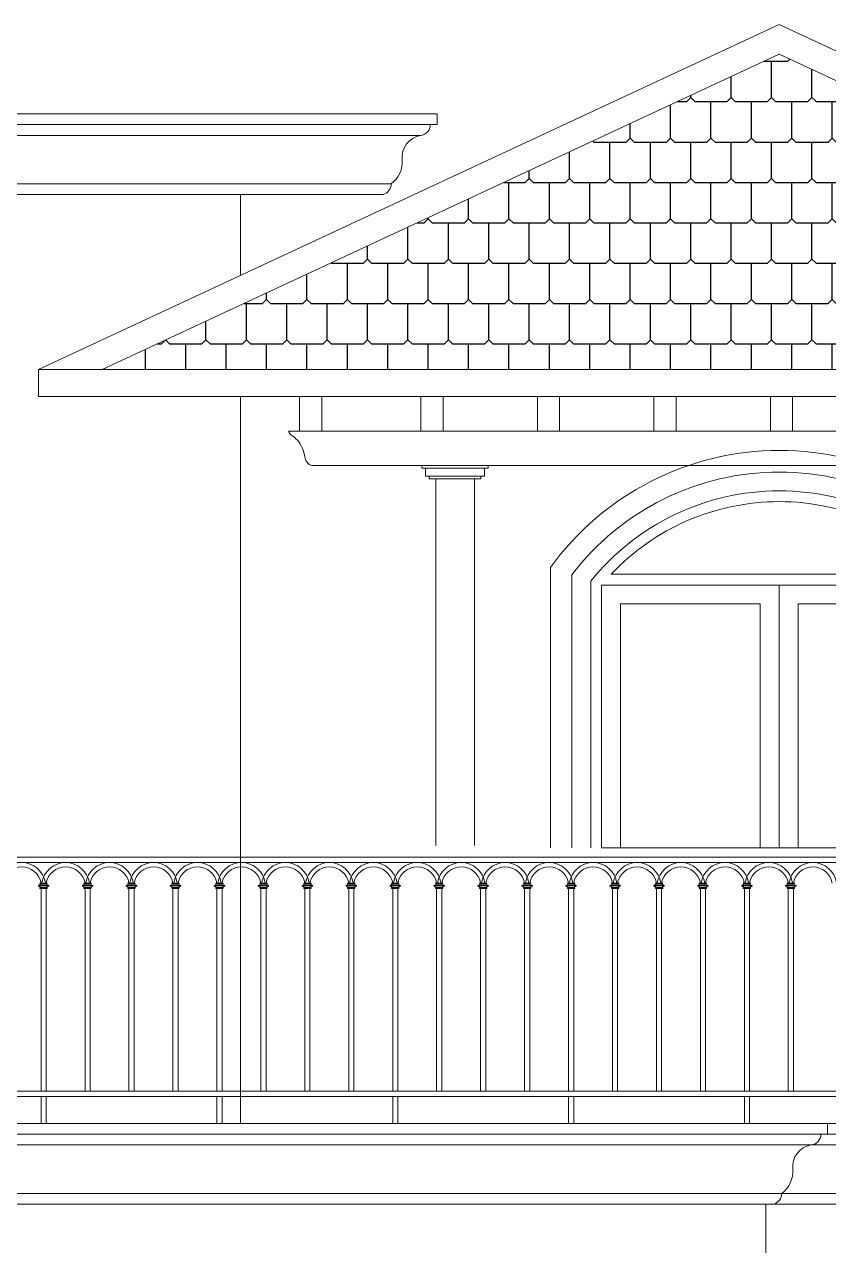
# Model space of a CAD drawing. Header units: millimetres. Extents: x -127141 to 682685, y -1234500 to 49778.
# Drawn here: x 442551 to 445537, y -269543 to -265007 of the extents above; entities that cross this region are included whole.
import ezdxf

# ---------------------------------------------------------------- set-up
doc = ezdxf.new("R2010")
doc.units = ezdxf.units.MM
doc.header["$MEASUREMENT"] = 0
for name, color, linetype, lineweight in [('-DOOR', 137, 'Continuous', 9), ('-HATCH', 8, 'Continuous', 5), ('-LINE1', 7, 'Continuous', 18)]:
    doc.layers.add(name, color=color, linetype=linetype, lineweight=lineweight)
doc.layers.add('13. NET HATCH', color=251, linetype='Continuous')

# ---------------------------------------------------------------- blocks, each defined once
blk = doc.blocks.new('A$C3c667b45')
for p, q in [((6558.1, 988.8), (9.8, 988.8)), ((6558.1, 968.8), (9.8, 968.8)), ((1795.2, 884), (1803.4, 889)), ((1795.2, 882), (1795.2, 884)), ((1805, 884), (1795.2, 884)), ((1803.4, 877), (1795.2, 882)), ((1805, 882), (1795.2, 882)), ((1801, 891), (1801, 893)), ((1805, 893), (1801, 893)), ((1803.4, 891), (1801, 891)), ((1801, 873), (1801, 875)), ((1803.4, 875), (1801, 875)), ((1805, 873), (1801, 873)), ((1803.4, 889), (1803.4, 891)), ((1805, 891), (1803.4, 891)), ((1825.8, 889), (1803.4, 889)), ((1803.4, 875), (1803.4, 877)), ((1825.8, 877), (1803.4, 877)), ((1805, 875), (1803.4, 875)), ((1824.2, 893), (1805, 893)), ((1805, 891), (1824.2, 891)), ((1805, 884), (1805, 882)), ((1824.2, 884), (1805, 884)), ((1824.2, 882), (1805, 882)), ((1805, 875), (1824.2, 875)), ((1805, 873), (1805, 120)), ((1824.2, 873), (1805, 873)), ((1828.2, 893), (1824.2, 893)), ((1825.8, 891), (1824.2, 891)), ((1824.2, 882), (1824.2, 884)), ((1824.2, 884), (1834.1, 884)), ((1824.2, 882), (1834.1, 882)), ((1825.8, 875), (1824.2, 875)), ((1824.2, 120), (1824.2, 873)), ((1828.2, 873), (1824.2, 873)), ((1825.8, 891), (1825.8, 889)), ((1828.2, 891), (1825.8, 891)), ((1825.8, 889), (1834.1, 884)), ((1834.1, 882), (1825.8, 877)), ((1825.8, 877), (1825.8, 875)), ((1828.2, 875), (1825.8, 875)), ((1828.2, 893), (1828.2, 891)), ((1828.2, 875), (1828.2, 873)), ((1834.1, 884), (1834.1, 882)), ((1958.4, 884), (1966.6, 889)), ((1958.4, 882), (1958.4, 884)), ((1968.2, 884), (1958.4, 884)), ((1966.6, 877), (1958.4, 882)), ((1968.2, 882), (1958.4, 882)), ((1964.2, 891), (1964.2, 893)), ((1968.2, 893), (1964.2, 893)), ((1966.6, 891), (1964.2, 891)), ((1964.2, 873), (1964.2, 875)), ((1966.6, 875), (1964.2, 875)), ((1968.2, 873), (1964.2, 873)), ((1966.6, 889), (1966.6, 891)), ((1968.2, 891), (1966.6, 891)), ((1989, 889), (1966.6, 889)), ((1966.6, 875), (1966.6, 877)), ((1989, 877), (1966.6, 877)), ((1968.2, 875), (1966.6, 875)), ((1987.4, 893), (1968.2, 893)), ((1968.2, 891), (1987.4, 891)), ((1968.2, 884), (1968.2, 882)), ((1987.4, 884), (1968.2, 884)), ((1987.4, 882), (1968.2, 882)), ((1968.2, 875), (1987.4, 875)), ((1968.2, 873), (1968.2, 120)), ((1987.4, 873), (1968.2, 873)), ((1991.4, 893), (1987.4, 893)), ((1989, 891), (1987.4, 891)), ((1987.4, 882), (1987.4, 884)), ((1987.4, 884), (1997.3, 884)), ((1987.4, 882), (1997.3, 882)), ((1989, 875), (1987.4, 875)), ((1987.4, 120), (1987.4, 873)), ((1991.4, 873), (1987.4, 873)), ((1989, 891), (1989, 889)), ((1991.4, 891), (1989, 891)), ((1989, 889), (1997.3, 884)), ((1997.3, 882), (1989, 877)), ((1989, 877), (1989, 875)), ((1991.4, 875), (1989, 875)), ((1991.4, 893), (1991.4, 891)), ((1991.4, 875), (1991.4, 873)), ((1997.3, 884), (1997.3, 882)), ((2121.6, 884), (2129.8, 889)), ((2121.6, 882), (2121.6, 884)), ((2131.4, 884), (2121.6, 884)), ((2129.8, 877), (2121.6, 882)), ((2131.4, 882), (2121.6, 882)), ((2127.4, 891), (2127.4, 893)), ((2131.4, 893), (2127.4, 893)), ((2129.8, 891), (2127.4, 891)), ((2127.4, 873), (2127.4, 875)), ((2129.8, 875), (2127.4, 875)), ((2131.4, 873), (2127.4, 873)), ((2129.8, 889), (2129.8, 891)), ((2131.4, 891), (2129.8, 891)), ((2152.2, 889), (2129.8, 889)), ((2129.8, 875), (2129.8, 877)), ((2152.2, 877), (2129.8, 877)), ((2131.4, 875), (2129.8, 875)), ((2150.6, 893), (2131.4, 893)), ((2131.4, 891), (2150.6, 891)), ((2131.4, 884), (2131.4, 882)), ((2150.6, 884), (2131.4, 884)), ((2150.6, 882), (2131.4, 882)), ((2131.4, 875), (2150.6, 875)), ((2131.4, 873), (2131.4, 120)), ((2150.6, 873), (2131.4, 873)), ((2154.6, 893), (2150.6, 893)), ((2152.2, 891), (2150.6, 891)), ((2150.6, 882), (2150.6, 884)), ((2150.6, 884), (2160.5, 884)), ((2150.6, 882), (2160.5, 882)), ((2152.2, 875), (2150.6, 875)), ((2150.6, 120), (2150.6, 873)), ((2154.6, 873), (2150.6, 873)), ((2152.2, 891), (2152.2, 889)), ((2154.6, 891), (2152.2, 891)), ((2152.2, 889), (2160.5, 884)), ((2160.5, 882), (2152.2, 877)), ((2152.2, 877), (2152.2, 875)), ((2154.6, 875), (2152.2, 875)), ((2154.6, 893), (2154.6, 891)), ((2154.6, 875), (2154.6, 873)), ((2160.5, 884), (2160.5, 882)), ((2284.8, 884), (2293, 889)), ((2284.8, 882), (2284.8, 884)), ((2294.6, 884), (2284.8, 884)), ((2293, 877), (2284.8, 882)), ((2294.6, 882), (2284.8, 882)), ((2290.6, 891), (2290.6, 893)), ((2294.6, 893), (2290.6, 893)), ((2293, 891), (2290.6, 891)), ((2290.6, 873), (2290.6, 875)), ((2293, 875), (2290.6, 875)), ((2294.6, 873), (2290.6, 873)), ((2293, 889), (2293, 891)), ((2294.6, 891), (2293, 891)), ((2315.4, 889), (2293, 889)), ((2293, 875), (2293, 877)), ((2315.4, 877), (2293, 877)), ((2294.6, 875), (2293, 875)), ((2313.8, 893), (2294.6, 893)), ((2294.6, 891), (2313.8, 891)), ((2294.6, 884), (2294.6, 882)), ((2313.8, 884), (2294.6, 884)), ((2313.8, 882), (2294.6, 882)), ((2294.6, 875), (2313.8, 875)), ((2294.6, 873), (2294.6, 120)), ((2313.8, 873), (2294.6, 873)), ((2317.8, 893), (2313.8, 893)), ((2315.4, 891), (2313.8, 891)), ((2313.8, 882), (2313.8, 884)), ((2313.8, 884), (2323.7, 884)), ((2313.8, 882), (2323.7, 882)), ((2315.4, 875), (2313.8, 875)), ((2313.8, 120), (2313.8, 873)), ((2317.8, 873), (2313.8, 873)), ((2315.4, 891), (2315.4, 889)), ((2317.8, 891), (2315.4, 891)), ((2315.4, 889), (2323.7, 884)), ((2323.7, 882), (2315.4, 877)), ((2315.4, 877), (2315.4, 875)), ((2317.8, 875), (2315.4, 875)), ((2317.8, 893), (2317.8, 891)), ((2317.8, 875), (2317.8, 873)), ((2323.7, 884), (2323.7, 882)), ((2448, 884), (2456.2, 889)), ((2448, 882), (2448, 884)), ((2457.8, 884), (2448, 884)), ((2456.2, 877), (2448, 882)), ((2457.8, 882), (2448, 882)), ((2453.8, 891), (2453.8, 893)), ((2457.8, 893), (2453.8, 893)), ((2456.2, 891), (2453.8, 891)), ((2453.8, 873), (2453.8, 875)), ((2456.2, 875), (2453.8, 875)), ((2457.8, 873), (2453.8, 873)), ((2456.2, 889), (2456.2, 891)), ((2457.8, 891), (2456.2, 891)), ((2478.6, 889), (2456.2, 889)), ((2456.2, 875), (2456.2, 877)), ((2478.6, 877), (2456.2, 877)), ((2457.8, 875), (2456.2, 875)), ((2477, 893), (2457.8, 893)), ((2457.8, 891), (2477, 891)), ((2457.8, 884), (2457.8, 882)), ((2477, 884), (2457.8, 884)), ((2477, 882), (2457.8, 882)), ((2457.8, 875), (2477, 875)), ((2457.8, 873), (2457.8, 120)), ((2477, 873), (2457.8, 873)), ((2481, 893), (2477, 893)), ((2478.6, 891), (2477, 891)), ((2477, 882), (2477, 884)), ((2477, 884), (2486.9, 884)), ((2477, 882), (2486.9, 882)), ((2478.6, 875), (2477, 875)), ((2477, 120), (2477, 873)), ((2481, 873), (2477, 873)), ((2478.6, 891), (2478.6, 889)), ((2481, 891), (2478.6, 891)), ((2478.6, 889), (2486.9, 884)), ((2486.9, 882), (2478.6, 877)), ((2478.6, 877), (2478.6, 875)), ((2481, 875), (2478.6, 875)), ((2481, 893), (2481, 891)), ((2481, 875), (2481, 873)), ((2486.9, 884), (2486.9, 882)), ((2611.2, 884), (2619.4, 889)), ((2611.2, 882), (2611.2, 884)), ((2621, 884), (2611.2, 884)), ((2619.4, 877), (2611.2, 882)), ((2621, 882), (2611.2, 882)), ((2617, 891), (2617, 893)), ((2621, 893), (2617, 893)), ((2619.4, 891), (2617, 891)), ((2617, 873), (2617, 875)), ((2619.4, 875), (2617, 875)), ((2621, 873), (2617, 873)), ((2619.4, 889), (2619.4, 891)), ((2621, 891), (2619.4, 891)), ((2641.8, 889), (2619.4, 889)), ((2619.4, 875), (2619.4, 877)), ((2641.8, 877), (2619.4, 877)), ((2621, 875), (2619.4, 875)), ((2640.2, 893), (2621, 893)), ((2621, 891), (2640.2, 891)), ((2621, 884), (2621, 882)), ((2640.2, 884), (2621, 884)), ((2640.2, 882), (2621, 882)), ((2621, 875), (2640.2, 875)), ((2621, 873), (2621, 120)), ((2640.2, 873), (2621, 873)), ((2644.2, 893), (2640.2, 893)), ((2641.8, 891), (2640.2, 891)), ((2640.2, 882), (2640.2, 884)), ((2640.2, 884), (2650.1, 884)), ((2640.2, 882), (2650.1, 882)), ((2641.8, 875), (2640.2, 875)), ((2640.2, 120), (2640.2, 873)), ((2644.2, 873), (2640.2, 873)), ((2641.8, 891), (2641.8, 889)), ((2644.2, 891), (2641.8, 891)), ((2641.8, 889), (2650.1, 884)), ((2650.1, 882), (2641.8, 877)), ((2641.8, 877), (2641.8, 875)), ((2644.2, 875), (2641.8, 875)), ((2644.2, 893), (2644.2, 891)), ((2644.2, 875), (2644.2, 873)), ((2650.1, 884), (2650.1, 882)), ((2774.4, 884), (2782.6, 889)), ((2774.4, 882), (2774.4, 884)), ((2784.2, 884), (2774.4, 884)), ((2782.6, 877), (2774.4, 882)), ((2784.2, 882), (2774.4, 882)), ((2780.2, 891), (2780.2, 893)), ((2784.2, 893), (2780.2, 893)), ((2782.6, 891), (2780.2, 891)), ((2780.2, 873), (2780.2, 875)), ((2782.6, 875), (2780.2, 875)), ((2784.2, 873), (2780.2, 873)), ((2782.6, 889), (2782.6, 891)), ((2784.2, 891), (2782.6, 891)), ((2805, 889), (2782.6, 889)), ((2782.6, 875), (2782.6, 877)), ((2805, 877), (2782.6, 877)), ((2784.2, 875), (2782.6, 875)), ((2803.4, 893), (2784.2, 893)), ((2784.2, 891), (2803.4, 891)), ((2784.2, 884), (2784.2, 882)), ((2803.4, 884), (2784.2, 884)), ((2803.4, 882), (2784.2, 882)), ((2784.2, 875), (2803.4, 875)), ((2784.2, 873), (2784.2, 120)), ((2803.4, 873), (2784.2, 873)), ((2807.4, 893), (2803.4, 893)), ((2805, 891), (2803.4, 891)), ((2803.4, 882), (2803.4, 884)), ((2803.4, 884), (2813.3, 884)), ((2803.4, 882), (2813.3, 882)), ((2805, 875), (2803.4, 875)), ((2803.4, 120), (2803.4, 873)), ((2807.4, 873), (2803.4, 873)), ((2805, 891), (2805, 889)), ((2807.4, 891), (2805, 891)), ((2805, 889), (2813.3, 884)), ((2813.3, 882), (2805, 877)), ((2805, 877), (2805, 875)), ((2807.4, 875), (2805, 875)), ((2807.4, 893), (2807.4, 891)), ((2807.4, 875), (2807.4, 873)), ((2813.3, 884), (2813.3, 882)), ((2937.6, 884), (2945.8, 889)), ((2937.6, 882), (2937.6, 884)), ((2947.4, 884), (2937.6, 884)), ((2945.8, 877), (2937.6, 882)), ((2947.4, 882), (2937.6, 882)), ((2943.4, 891), (2943.4, 893)), ((2947.4, 893), (2943.4, 893)), ((2945.8, 891), (2943.4, 891)), ((2943.4, 873), (2943.4, 875)), ((2945.8, 875), (2943.4, 875)), ((2947.4, 873), (2943.4, 873)), ((2945.8, 889), (2945.8, 891)), ((2947.4, 891), (2945.8, 891)), ((2968.2, 889), (2945.8, 889)), ((2945.8, 875), (2945.8, 877)), ((2968.2, 877), (2945.8, 877)), ((2947.4, 875), (2945.8, 875)), ((2966.6, 893), (2947.4, 893)), ((2947.4, 891), (2966.6, 891)), ((2947.4, 884), (2947.4, 882)), ((2966.6, 884), (2947.4, 884)), ((2966.6, 882), (2947.4, 882)), ((2947.4, 875), (2966.6, 875)), ((2947.4, 873), (2947.4, 120)), ((2966.6, 873), (2947.4, 873)), ((2970.6, 893), (2966.6, 893)), ((2968.2, 891), (2966.6, 891)), ((2966.6, 882), (2966.6, 884)), ((2966.6, 884), (2976.5, 884)), ((2966.6, 882), (2976.5, 882)), ((2968.2, 875), (2966.6, 875)), ((2966.6, 120), (2966.6, 873)), ((2970.6, 873), (2966.6, 873)), ((2968.2, 891), (2968.2, 889)), ((2970.6, 891), (2968.2, 891)), ((2968.2, 889), (2976.5, 884)), ((2976.5, 882), (2968.2, 877)), ((2968.2, 877), (2968.2, 875)), ((2970.6, 875), (2968.2, 875)), ((2970.6, 893), (2970.6, 891)), ((2970.6, 875), (2970.6, 873)), ((2976.5, 884), (2976.5, 882)), ((3100.8, 884), (3109, 889)), ((3100.8, 882), (3100.8, 884)), ((3110.6, 884), (3100.8, 884)), ((3109, 877), (3100.8, 882)), ((3110.6, 882), (3100.8, 882)), ((3106.6, 891), (3106.6, 893)), ((3110.6, 893), (3106.6, 893)), ((3109, 891), (3106.6, 891)), ((3106.6, 873), (3106.6, 875)), ((3109, 875), (3106.6, 875)), ((3110.6, 873), (3106.6, 873)), ((3109, 889), (3109, 891)), ((3110.6, 891), (3109, 891)), ((3131.4, 889), (3109, 889)), ((3109, 875), (3109, 877)), ((3131.4, 877), (3109, 877)), ((3110.6, 875), (3109, 875)), ((3129.8, 893), (3110.6, 893)), ((3110.6, 891), (3129.8, 891)), ((3110.6, 884), (3110.6, 882)), ((3129.8, 884), (3110.6, 884)), ((3129.8, 882), (3110.6, 882)), ((3110.6, 875), (3129.8, 875)), ((3110.6, 873), (3110.6, 120)), ((3129.8, 873), (3110.6, 873)), ((3133.8, 893), (3129.8, 893)), ((3131.4, 891), (3129.8, 891)), ((3129.8, 882), (3129.8, 884)), ((3129.8, 884), (3139.7, 884)), ((3129.8, 882), (3139.7, 882)), ((3131.4, 875), (3129.8, 875)), ((3129.8, 120), (3129.8, 873)), ((3133.8, 873), (3129.8, 873)), ((3131.4, 891), (3131.4, 889)), ((3133.8, 891), (3131.4, 891)), ((3131.4, 889), (3139.7, 884)), ((3139.7, 882), (3131.4, 877)), ((3131.4, 877), (3131.4, 875)), ((3133.8, 875), (3131.4, 875)), ((3133.8, 893), (3133.8, 891)), ((3133.8, 875), (3133.8, 873)), ((3139.7, 884), (3139.7, 882)), ((3264, 884), (3272.2, 889)), ((3264, 882), (3264, 884)), ((3273.8, 884), (3264, 884)), ((3272.2, 877), (3264, 882)), ((3273.8, 882), (3264, 882)), ((3269.8, 891), (3269.8, 893)), ((3273.8, 893), (3269.8, 893)), ((3272.2, 891), (3269.8, 891)), ((3269.8, 873), (3269.8, 875)), ((3272.2, 875), (3269.8, 875)), ((3273.8, 873), (3269.8, 873)), ((3272.2, 889), (3272.2, 891)), ((3273.8, 891), (3272.2, 891)), ((3294.6, 889), (3272.2, 889)), ((3272.2, 875), (3272.2, 877)), ((3294.6, 877), (3272.2, 877)), ((3273.8, 875), (3272.2, 875)), ((3293, 893), (3273.8, 893)), ((3273.8, 891), (3293, 891)), ((3273.8, 884), (3273.8, 882)), ((3293, 884), (3273.8, 884)), ((3293, 882), (3273.8, 882)), ((3273.8, 875), (3293, 875)), ((3273.8, 873), (3273.8, 120)), ((3293, 873), (3273.8, 873)), ((3297, 893), (3293, 893)), ((3294.6, 891), (3293, 891)), ((3293, 882), (3293, 884)), ((3293, 884), (3302.9, 884)), ((3293, 882), (3302.9, 882)), ((3294.6, 875), (3293, 875)), ((3293, 120), (3293, 873)), ((3297, 873), (3293, 873)), ((3294.6, 891), (3294.6, 889)), ((3297, 891), (3294.6, 891)), ((3294.6, 889), (3302.9, 884)), ((3302.9, 882), (3294.6, 877)), ((3294.6, 877), (3294.6, 875)), ((3297, 875), (3294.6, 875)), ((3297, 893), (3297, 891)), ((3297, 875), (3297, 873)), ((3302.9, 884), (3302.9, 882)), ((3427.2, 884), (3435.4, 889)), ((3427.2, 882), (3427.2, 884)), ((3437, 884), (3427.2, 884)), ((3435.4, 877), (3427.2, 882)), ((3437, 882), (3427.2, 882)), ((3433, 891), (3433, 893)), ((3437, 893), (3433, 893)), ((3435.4, 891), (3433, 891)), ((3433, 873), (3433, 875)), ((3435.4, 875), (3433, 875)), ((3437, 873), (3433, 873)), ((3435.4, 889), (3435.4, 891)), ((3437, 891), (3435.4, 891)), ((3457.8, 889), (3435.4, 889)), ((3435.4, 875), (3435.4, 877)), ((3457.8, 877), (3435.4, 877)), ((3437, 875), (3435.4, 875)), ((3456.2, 893), (3437, 893)), ((3437, 891), (3456.2, 891)), ((3437, 884), (3437, 882)), ((3456.2, 884), (3437, 884)), ((3456.2, 882), (3437, 882)), ((3437, 875), (3456.2, 875)), ((3437, 873), (3437, 120)), ((3456.2, 873), (3437, 873)), ((3460.2, 893), (3456.2, 893)), ((3457.8, 891), (3456.2, 891)), ((3456.2, 882), (3456.2, 884)), ((3456.2, 884), (3466.1, 884)), ((3456.2, 882), (3466.1, 882)), ((3457.8, 875), (3456.2, 875)), ((3456.2, 120), (3456.2, 873)), ((3460.2, 873), (3456.2, 873)), ((3457.8, 891), (3457.8, 889)), ((3460.2, 891), (3457.8, 891)), ((3457.8, 889), (3466.1, 884)), ((3466.1, 882), (3457.8, 877)), ((3457.8, 877), (3457.8, 875)), ((3460.2, 875), (3457.8, 875)), ((3460.2, 893), (3460.2, 891)), ((3460.2, 875), (3460.2, 873)), ((3466.1, 884), (3466.1, 882)), ((3590.4, 884), (3598.6, 889)), ((3590.4, 882), (3590.4, 884)), ((3600.2, 884), (3590.4, 884)), ((3598.6, 877), (3590.4, 882)), ((3600.2, 882), (3590.4, 882)), ((3596.2, 891), (3596.2, 893)), ((3600.2, 893), (3596.2, 893)), ((3598.6, 891), (3596.2, 891)), ((3596.2, 873), (3596.2, 875)), ((3598.6, 875), (3596.2, 875)), ((3600.2, 873), (3596.2, 873)), ((3598.6, 889), (3598.6, 891)), ((3600.2, 891), (3598.6, 891)), ((3621, 889), (3598.6, 889)), ((3598.6, 875), (3598.6, 877)), ((3621, 877), (3598.6, 877)), ((3600.2, 875), (3598.6, 875)), ((3619.4, 893), (3600.2, 893)), ((3600.2, 891), (3619.4, 891)), ((3600.2, 884), (3600.2, 882)), ((3619.4, 884), (3600.2, 884)), ((3619.4, 882), (3600.2, 882)), ((3600.2, 875), (3619.4, 875)), ((3600.2, 873), (3600.2, 120)), ((3619.4, 873), (3600.2, 873)), ((3623.4, 893), (3619.4, 893)), ((3621, 891), (3619.4, 891)), ((3619.4, 882), (3619.4, 884)), ((3619.4, 884), (3629.3, 884)), ((3619.4, 882), (3629.3, 882)), ((3621, 875), (3619.4, 875)), ((3619.4, 120), (3619.4, 873)), ((3623.4, 873), (3619.4, 873)), ((3621, 891), (3621, 889)), ((3623.4, 891), (3621, 891)), ((3621, 889), (3629.3, 884)), ((3629.3, 882), (3621, 877)), ((3621, 877), (3621, 875)), ((3623.4, 875), (3621, 875)), ((3623.4, 893), (3623.4, 891)), ((3623.4, 875), (3623.4, 873)), ((3629.3, 884), (3629.3, 882)), ((3753.6, 884), (3761.8, 889)), ((3753.6, 882), (3753.6, 884)), ((3763.4, 884), (3753.6, 884)), ((3761.8, 877), (3753.6, 882)), ((3763.4, 882), (3753.6, 882)), ((3759.4, 891), (3759.4, 893)), ((3763.4, 893), (3759.4, 893)), ((3761.8, 891), (3759.4, 891)), ((3759.4, 873), (3759.4, 875)), ((3761.8, 875), (3759.4, 875)), ((3763.4, 873), (3759.4, 873)), ((3761.8, 889), (3761.8, 891)), ((3763.4, 891), (3761.8, 891)), ((3784.2, 889), (3761.8, 889)), ((3761.8, 875), (3761.8, 877)), ((3784.2, 877), (3761.8, 877)), ((3763.4, 875), (3761.8, 875)), ((3782.6, 893), (3763.4, 893)), ((3763.4, 891), (3782.6, 891)), ((3763.4, 884), (3763.4, 882)), ((3782.6, 884), (3763.4, 884)), ((3782.6, 882), (3763.4, 882)), ((3763.4, 875), (3782.6, 875)), ((3763.4, 873), (3763.4, 120)), ((3782.6, 873), (3763.4, 873)), ((3786.6, 893), (3782.6, 893)), ((3784.2, 891), (3782.6, 891)), ((3782.6, 882), (3782.6, 884)), ((3782.6, 884), (3792.5, 884)), ((3782.6, 882), (3792.5, 882)), ((3784.2, 875), (3782.6, 875)), ((3782.6, 120), (3782.6, 873)), ((3786.6, 873), (3782.6, 873)), ((3784.2, 891), (3784.2, 889)), ((3786.6, 891), (3784.2, 891)), ((3784.2, 889), (3792.5, 884)), ((3792.5, 882), (3784.2, 877)), ((3784.2, 877), (3784.2, 875)), ((3786.6, 875), (3784.2, 875)), ((3786.6, 893), (3786.6, 891)), ((3786.6, 875), (3786.6, 873)), ((3792.5, 884), (3792.5, 882)), ((3916.8, 884), (3925, 889)), ((3916.8, 882), (3916.8, 884)), ((3926.6, 884), (3916.8, 884)), ((3925, 877), (3916.8, 882)), ((3926.6, 882), (3916.8, 882)), ((3922.6, 891), (3922.6, 893)), ((3926.6, 893), (3922.6, 893)), ((3925, 891), (3922.6, 891)), ((3922.6, 873), (3922.6, 875)), ((3925, 875), (3922.6, 875)), ((3926.6, 873), (3922.6, 873)), ((3925, 889), (3925, 891)), ((3926.6, 891), (3925, 891)), ((3947.4, 889), (3925, 889)), ((3925, 875), (3925, 877)), ((3947.4, 877), (3925, 877)), ((3926.6, 875), (3925, 875)), ((3945.8, 893), (3926.6, 893)), ((3926.6, 891), (3945.8, 891)), ((3926.6, 884), (3926.6, 882)), ((3945.8, 884), (3926.6, 884)), ((3945.8, 882), (3926.6, 882)), ((3926.6, 875), (3945.8, 875)), ((3926.6, 873), (3926.6, 120)), ((3945.8, 873), (3926.6, 873)), ((3949.8, 893), (3945.8, 893)), ((3947.4, 891), (3945.8, 891)), ((3945.8, 882), (3945.8, 884)), ((3945.8, 884), (3955.7, 884)), ((3945.8, 882), (3955.7, 882)), ((3947.4, 875), (3945.8, 875)), ((3945.8, 120), (3945.8, 873)), ((3949.8, 873), (3945.8, 873)), ((3947.4, 891), (3947.4, 889)), ((3949.8, 891), (3947.4, 891)), ((3947.4, 889), (3955.7, 884)), ((3955.7, 882), (3947.4, 877)), ((3947.4, 877), (3947.4, 875)), ((3949.8, 875), (3947.4, 875)), ((3949.8, 893), (3949.8, 891)), ((3949.8, 875), (3949.8, 873)), ((3955.7, 884), (3955.7, 882)), ((4080, 884), (4088.2, 889)), ((4080, 882), (4080, 884)), ((4089.8, 884), (4080, 884)), ((4088.2, 877), (4080, 882)), ((4089.8, 882), (4080, 882)), ((4085.8, 891), (4085.8, 893)), ((4089.8, 893), (4085.8, 893)), ((4088.2, 891), (4085.8, 891)), ((4085.8, 873), (4085.8, 875)), ((4088.2, 875), (4085.8, 875)), ((4089.8, 873), (4085.8, 873)), ((4088.2, 889), (4088.2, 891)), ((4089.8, 891), (4088.2, 891)), ((4110.6, 889), (4088.2, 889)), ((4088.2, 875), (4088.2, 877)), ((4110.6, 877), (4088.2, 877)), ((4089.8, 875), (4088.2, 875)), ((4109, 893), (4089.8, 893)), ((4089.8, 891), (4109, 891)), ((4089.8, 884), (4089.8, 882)), ((4109, 884), (4089.8, 884)), ((4109, 882), (4089.8, 882)), ((4089.8, 875), (4109, 875)), ((4089.8, 873), (4089.8, 120)), ((4109, 873), (4089.8, 873)), ((4113, 893), (4109, 893)), ((4110.6, 891), (4109, 891)), ((4109, 882), (4109, 884)), ((4109, 884), (4118.9, 884)), ((4109, 882), (4118.9, 882)), ((4110.6, 875), (4109, 875)), ((4109, 120), (4109, 873)), ((4113, 873), (4109, 873)), ((4110.6, 891), (4110.6, 889)), ((4113, 891), (4110.6, 891)), ((4110.6, 889), (4118.9, 884)), ((4118.9, 882), (4110.6, 877)), ((4110.6, 877), (4110.6, 875)), ((4113, 875), (4110.6, 875)), ((4113, 893), (4113, 891)), ((4113, 875), (4113, 873)), ((4118.9, 884), (4118.9, 882)), ((4243.2, 884), (4251.4, 889)), ((4243.2, 882), (4243.2, 884)), ((4253, 884), (4243.2, 884)), ((4251.4, 877), (4243.2, 882)), ((4253, 882), (4243.2, 882)), ((4249, 891), (4249, 893)), ((4253, 893), (4249, 893)), ((4251.4, 891), (4249, 891)), ((4249, 873), (4249, 875)), ((4251.4, 875), (4249, 875)), ((4253, 873), (4249, 873)), ((4251.4, 889), (4251.4, 891)), ((4253, 891), (4251.4, 891)), ((4273.8, 889), (4251.4, 889)), ((4251.4, 875), (4251.4, 877)), ((4273.8, 877), (4251.4, 877)), ((4253, 875), (4251.4, 875)), ((4272.2, 893), (4253, 893)), ((4253, 891), (4272.2, 891)), ((4253, 884), (4253, 882)), ((4272.2, 884), (4253, 884)), ((4272.2, 882), (4253, 882)), ((4253, 875), (4272.2, 875)), ((4253, 873), (4253, 120)), ((4272.2, 873), (4253, 873)), ((4276.2, 893), (4272.2, 893)), ((4273.8, 891), (4272.2, 891)), ((4272.2, 882), (4272.2, 884)), ((4272.2, 884), (4282, 884)), ((4272.2, 882), (4282, 882)), ((4273.8, 875), (4272.2, 875)), ((4272.2, 120), (4272.2, 873)), ((4276.2, 873), (4272.2, 873)), ((4273.8, 891), (4273.8, 889)), ((4276.2, 891), (4273.8, 891)), ((4273.8, 889), (4282, 884)), ((4282, 882), (4273.8, 877)), ((4273.8, 877), (4273.8, 875)), ((4276.2, 875), (4273.8, 875)), ((4276.2, 893), (4276.2, 891)), ((4276.2, 875), (4276.2, 873)), ((4282, 884), (4282, 882)), ((4406.4, 884), (4414.6, 889)), ((4406.4, 882), (4406.4, 884)), ((4416.2, 884), (4406.4, 884)), ((4414.6, 877), (4406.4, 882)), ((4416.2, 882), (4406.4, 882)), ((4412.2, 891), (4412.2, 893)), ((4416.2, 893), (4412.2, 893)), ((4414.6, 891), (4412.2, 891)), ((4412.2, 873), (4412.2, 875)), ((4414.6, 875), (4412.2, 875)), ((4416.2, 873), (4412.2, 873)), ((4414.6, 889), (4414.6, 891)), ((4416.2, 891), (4414.6, 891)), ((4437, 889), (4414.6, 889)), ((4414.6, 875), (4414.6, 877)), ((4437, 877), (4414.6, 877)), ((4416.2, 875), (4414.6, 875)), ((4435.4, 893), (4416.2, 893)), ((4416.2, 891), (4435.4, 891)), ((4416.2, 884), (4416.2, 882)), ((4435.4, 884), (4416.2, 884)), ((4435.4, 882), (4416.2, 882)), ((4416.2, 875), (4435.4, 875)), ((4416.2, 873), (4416.2, 120)), ((4435.4, 873), (4416.2, 873)), ((4439.4, 893), (4435.4, 893)), ((4437, 891), (4435.4, 891)), ((4435.4, 882), (4435.4, 884)), ((4435.4, 884), (4445.2, 884)), ((4435.4, 882), (4445.2, 882)), ((4437, 875), (4435.4, 875)), ((4435.4, 120), (4435.4, 873)), ((4439.4, 873), (4435.4, 873)), ((4437, 891), (4437, 889)), ((4439.4, 891), (4437, 891)), ((4437, 889), (4445.2, 884)), ((4445.2, 882), (4437, 877)), ((4437, 877), (4437, 875)), ((4439.4, 875), (4437, 875)), ((4439.4, 893), (4439.4, 891)), ((4439.4, 875), (4439.4, 873)), ((4445.2, 884), (4445.2, 882)), ((4569.6, 884), (4577.8, 889)), ((4569.6, 882), (4569.6, 884)), ((4579.4, 884), (4569.6, 884)), ((4577.8, 877), (4569.6, 882)), ((4579.4, 882), (4569.6, 882)), ((4575.4, 891), (4575.4, 893)), ((4579.4, 893), (4575.4, 893)), ((4577.8, 891), (4575.4, 891)), ((4575.4, 873), (4575.4, 875)), ((4577.8, 875), (4575.4, 875)), ((4579.4, 873), (4575.4, 873)), ((4577.8, 889), (4577.8, 891)), ((4579.4, 891), (4577.8, 891)), ((4600.2, 889), (4577.8, 889)), ((4577.8, 875), (4577.8, 877)), ((4600.2, 877), (4577.8, 877)), ((4579.4, 875), (4577.8, 875)), ((4598.6, 893), (4579.4, 893)), ((4579.4, 891), (4598.6, 891)), ((4579.4, 884), (4579.4, 882)), ((4598.6, 884), (4579.4, 884)), ((4598.6, 882), (4579.4, 882)), ((4579.4, 875), (4598.6, 875)), ((4579.4, 873), (4579.4, 120)), ((4598.6, 873), (4579.4, 873)), ((4602.6, 893), (4598.6, 893)), ((4600.2, 891), (4598.6, 891)), ((4598.6, 882), (4598.6, 884)), ((4598.6, 884), (4608.4, 884)), ((4598.6, 882), (4608.4, 882)), ((4600.2, 875), (4598.6, 875)), ((4598.6, 120), (4598.6, 873)), ((4602.6, 873), (4598.6, 873)), ((4600.2, 891), (4600.2, 889)), ((4602.6, 891), (4600.2, 891)), ((4600.2, 889), (4608.4, 884)), ((4608.4, 882), (4600.2, 877)), ((4600.2, 877), (4600.2, 875)), ((4602.6, 875), (4600.2, 875)), ((4602.6, 893), (4602.6, 891)), ((4602.6, 875), (4602.6, 873)), ((4608.4, 884), (4608.4, 882)), ((6558.1, 120), (9.8, 120)), ((6558.1, 100), (9.8, 100)), ((6558.1, 0), (9.8, 0))]:
    blk.add_line(p, q)
for points in [[(1968.2, 100), (1987.4, 100), (1987.4, 0), (1968.2, 0)], [(2621, 100), (2640.2, 100), (2640.2, 0), (2621, 0)], [(3273.8, 100), (3293, 100), (3293, 0), (3273.8, 0)], [(3926.6, 100), (3945.8, 100), (3945.8, 0), (3926.6, 0)], [(4579.4, 100), (4598.6, 100), (4598.6, 0), (4579.4, 0)]]:
    blk.add_lwpolyline(points, close=True)
for centre, radius, start, end in [((1733, 879.8), 89.2, 8.5304, 171.4696), ((1733, 879.8), 73.2, 10.4137, 169.5863), ((1896.2, 879.8), 89.2, 8.5304, 171.4696), ((1896.2, 879.8), 73.2, 10.4137, 169.5863), ((2059.4, 879.8), 89.2, 8.5304, 171.4696), ((2059.4, 879.8), 73.2, 10.4137, 169.5863), ((2222.6, 879.8), 89.2, 8.5304, 171.4696), ((2222.6, 879.8), 73.2, 10.4137, 169.5863), ((2385.8, 879.8), 89.2, 8.5304, 171.4696), ((2385.8, 879.8), 73.2, 10.4137, 169.5863), ((2549, 879.8), 89.2, 8.5304, 171.4696), ((2549, 879.8), 73.2, 10.4137, 169.5863), ((2712.2, 879.8), 89.2, 8.5304, 171.4696), ((2712.2, 879.8), 73.2, 10.4137, 169.5863), ((2875.4, 879.8), 89.2, 8.5304, 171.4696), ((2875.4, 879.8), 73.2, 10.4137, 169.5863), ((3038.6, 879.8), 89.2, 8.5304, 171.4696), ((3038.6, 879.8), 73.2, 10.4137, 169.5863), ((3201.8, 879.8), 89.2, 8.5304, 171.4696), ((3201.8, 879.8), 73.2, 10.4137, 169.5863), ((3365, 879.8), 89.2, 8.5304, 171.4696), ((3365, 879.8), 73.2, 10.4137, 169.5863), ((3528.2, 879.8), 89.2, 8.5304, 171.4696), ((3528.2, 879.8), 73.2, 10.4137, 169.5863), ((3691.4, 879.8), 89.2, 8.5304, 171.4696), ((3691.4, 879.8), 73.2, 10.4137, 169.5863), ((3854.6, 879.8), 89.2, 8.5304, 171.4696), ((3854.6, 879.8), 73.2, 10.4137, 169.5863), ((4017.8, 879.8), 89.2, 8.5304, 171.4696), ((4017.8, 879.8), 73.2, 10.4137, 169.5863), ((4181, 879.8), 89.2, 8.5304, 171.4696), ((4181, 879.8), 73.2, 10.4137, 169.5863), ((4344.2, 879.8), 89.2, 8.5304, 171.4696), ((4344.2, 879.8), 73.2, 10.4137, 169.5863), ((4507.4, 879.8), 89.2, 8.5304, 171.4696), ((4507.4, 879.8), 73.2, 10.4137, 169.5863), ((4670.6, 879.8), 89.2, 8.5304, 171.4696), ((4670.6, 879.8), 73.2, 10.4137, 169.5863)]:
    blk.add_arc(centre, radius, start, end)

msp = doc.modelspace()

# ---------------------------------------------------------------- hatches: boundary and pattern name
at = {"layer": '13. NET HATCH'}
h = msp.add_hatch(dxfattribs=at)
h.set_pattern_fill('MAIGO-12', color=256, scale=300)
h.set_pattern_definition([(0, (161840.23, 491006.26), (75, 150), [120, -30, 120, -30]), (90, (161825.23, 491021.26), (-75, 150), [135, -165]), (45, (161810.226, 491006.26), (75, 150), [21.213203, -403.050865]), (135, (161840.226, 491006.26), (-75, 150), [21.213203, -403.050865])])
h.paths.add_polyline_path([(447866.8, -266289.1), (445353.5, -265117.1), (442840.1, -266289.1)])

# ---------------------------------------------------------------- linework, layer by layer
at = {"layer": '-DOOR', "lineweight": 9}
for p, q in [((444584, -267051.1), (444584, -268065.3)), ((445353.5, -267089.4), (445353.5, -268065.6)), ((444764, -267159.4), (445283.5, -267159.4)), ((444764, -268065.6), (444764, -267159.4)), ((445283.5, -267159.4), (445283.5, -268065.6)), ((445944, -267159.4), (445424.5, -267159.4)), ((445424.5, -267159.4), (445424.5, -268065.6))]:
    msp.add_line(p, q, dxfattribs=at)
msp.add_lwpolyline([(444729.3, -267049.4), (445978.6, -267049.4, 0.432261)], format="xyb", close=True, dxfattribs=at)
msp.add_lwpolyline([(444694, -267089.4), (446014, -267089.4), (446014, -268065.3), (444694, -268065.3)], close=True, dxfattribs=at)
msp.add_arc((445354, -267637), 967.6, 37.2671, 142.7329, dxfattribs=at)
at = {"layer": '-HATCH'}
for p, q in [((445353.5, -265117.1), (442840.1, -266289.1)), ((445353.5, -265117.1), (447866.8, -266289.1)), ((444083.2, -265379.1), (440353.5, -265379.1)), ((440353.5, -265599.1), (443913.2, -265599.1)), ((447583.2, -269129.1), (440353.5, -269129.1)), ((440353.5, -269349.1), (447413.2, -269349.1))]:
    msp.add_line(p, q, dxfattribs=at)
for points in [[(444022.3, -265419.1), (440353.5, -265419.1)], [(447522.3, -269169.1), (440353.5, -269169.1)]]:
    msp.add_lwpolyline(points, dxfattribs=at)
at = {"layer": '-LINE1', "lineweight": 20}
for p, q in [((445353.5, -265006.7), (448103.5, -266289.1)), ((440353.5, -265339.1), (444083.2, -265339.1)), ((444083.2, -265339.1), (444083.2, -265379.1)), ((444083.2, -265379.1), (444058.2, -265379.1)), ((440353.5, -265639.1), (443883.2, -265639.1)), ((443573, -266517.1), (443573, -266389.1)), ((443655.2, -266517.1), (443655.2, -266389.1)), ((444023.3, -266517.1), (444023.3, -266389.1)), ((444105.5, -266517.1), (444105.5, -266389.1)), ((444455.9, -266517.1), (444455.9, -266389.1)), ((444538.1, -266517.1), (444538.1, -266389.1)), ((444888.6, -266517.1), (444888.6, -266389.1)), ((444970.8, -266517.1), (444970.8, -266389.1)), ((445321.2, -266517.1), (445321.2, -266389.1)), ((445403.4, -266517.1), (445403.4, -266389.1)), ((443533.3, -266518.6), (443533.5, -266520.2)), ((443533.5, -266520.2), (443533.8, -266521.7)), ((443533.8, -266521.7), (443534.3, -266523.2)), ((443534.3, -266523.2), (443534.8, -266524.6)), ((443534.8, -266524.6), (443535.5, -266525.9)), ((443535.5, -266525.9), (443536.2, -266527.1)), ((443536.2, -266527.1), (443537, -266528.3)), ((443537, -266528.3), (443537.9, -266529.3)), ((443537.9, -266529.3), (443538.9, -266530.3)), ((443538.9, -266530.3), (443539.9, -266531.1)), ((443539.9, -266531.1), (443541, -266531.8)), ((443541, -266531.8), (443547.4, -266535.7)), ((443547.4, -266535.7), (443553.5, -266540.3)), ((443553.5, -266540.3), (443559.3, -266545.6)), ((443559.3, -266545.6), (443564.8, -266551.4)), ((443564.8, -266551.4), (443569.9, -266557.8)), ((443569.9, -266557.8), (443574.6, -266564.7)), ((443574.6, -266564.7), (443578.8, -266572)), ((443578.8, -266572), (443582.6, -266579.8)), ((443582.6, -266579.8), (443585.9, -266587.9)), ((443585.9, -266587.9), (443588.7, -266596.4)), ((443588.7, -266596.4), (443590.9, -266605.1)), ((443590.9, -266605.1), (443592.6, -266614.1)), ((443592.6, -266614.1), (443593.5, -266618.3)), ((443593.5, -266618.3), (443594.7, -266622.4)), ((443594.7, -266622.4), (443596.3, -266626.4)), ((443596.3, -266626.4), (443598.3, -266630)), ((443598.3, -266630), (443600.5, -266633.3)), ((443600.5, -266633.3), (443603, -266636.3)), ((443603, -266636.3), (443605.8, -266638.9)), ((443605.8, -266638.9), (443608.7, -266641.1)), ((443608.7, -266641.1), (443611.8, -266642.8)), ((443611.8, -266642.8), (443615.1, -266644.1)), ((443615.1, -266644.1), (443618.5, -266644.8)), ((443618.5, -266644.8), (443621.9, -266645.1)), ((447085.1, -266645.1), (443622, -266645.1)), ((444026.9, -266645.1), (444026.9, -266655.1)), ((444273.4, -266645.1), (444026.9, -266645.1)), ((444026.9, -266655.1), (444040.6, -266655.1)), ((444040.6, -266655.1), (444040.6, -266685.1)), ((444040.6, -266655.1), (444259.7, -266655.1)), ((444040.6, -266685.1), (444054.3, -266685.1)), ((444054.3, -266685.1), (444054.3, -266695.1)), ((444054.3, -266685.1), (444246, -266685.1)), ((444246, -266685.1), (444246, -266695.1)), ((444246, -266685.1), (444259.7, -266685.1)), ((444259.7, -266655.1), (444259.7, -266685.1)), ((444259.7, -266655.1), (444273.4, -266655.1)), ((444273.4, -266645.1), (444273.4, -266655.1)), ((444054.3, -266695.1), (444068, -266695.1)), ((444068, -266695.1), (444232.3, -266695.1)), ((444078.2, -268056.3), (444078.2, -266695.1)), ((444222.2, -268056.3), (444222.2, -266695.1)), ((444232.3, -266695.1), (444246, -266695.1)), ((444504, -268065.3), (444504, -267024.7)), ((440353.5, -269089.1), (447583.2, -269089.1)), ((445533.2, -269089.1), (445533.2, -269129.1)), ((445533.2, -269129.1), (445508.2, -269129.1)), ((440353.5, -269389.1), (447383.2, -269389.1))]:
    msp.add_line(p, q, dxfattribs=at)
at = {"layer": '-LINE1'}
for p, q in [((443353.5, -265939.3), (443353.5, -265639.1)), ((443353.5, -269089.2), (443353.5, -266389.1)), ((445303.5, -275889.1), (445303.5, -269389.1))]:
    msp.add_line(p, q, dxfattribs=at)
at = {"layer": '-LINE1', "lineweight": 20}
for points in [[(442603.5, -266289.1), (442603.5, -266389.1), (448103.5, -266389.1), (448103.5, -266289.1), (442603.5, -266289.1), (445353.5, -265006.7)], [(443533.3, -266518.6), (443533.1, -266517.1), (447173.8, -266517.1)]]:
    msp.add_lwpolyline(points, dxfattribs=at)
msp.add_lwpolyline([(446054, -268065.3), (446054, -267075.2, 0.479669), (444654, -267075.2), (444654, -268065.3)], format="xyb", dxfattribs=at)
for centre, radius, start, end in [((444019.1, -265380.1), 39.1, 274.7541, 1.4761), ((444036.5, -265501), 83.1, 99.8545, 185.7752), ((443850.9, -265516.8), 103.2, 307.114, 4.14), ((443870.9, -265598.6), 42.3, 286.8822, 359.378), ((445354, -267637), 1047.6, 35.7657, 144.2343), ((445469.1, -269130.1), 39.1, 274.7541, 1.4761), ((445486.5, -269251), 83.1, 99.8545, 185.7752), ((445300.9, -269266.8), 103.2, 307.114, 4.14), ((445320.9, -269348.6), 42.3, 286.8822, 359.378)]:
    msp.add_arc(centre, radius, start, end, dxfattribs=at)

# ---------------------------------------------------------------- block references
at = {"layer": '-HATCH', "xscale": -1}
msp.add_blockref('A$C3c667b45', (447211.6, -269089.2), dxfattribs=at)

doc.saveas('drawing.dxf')
